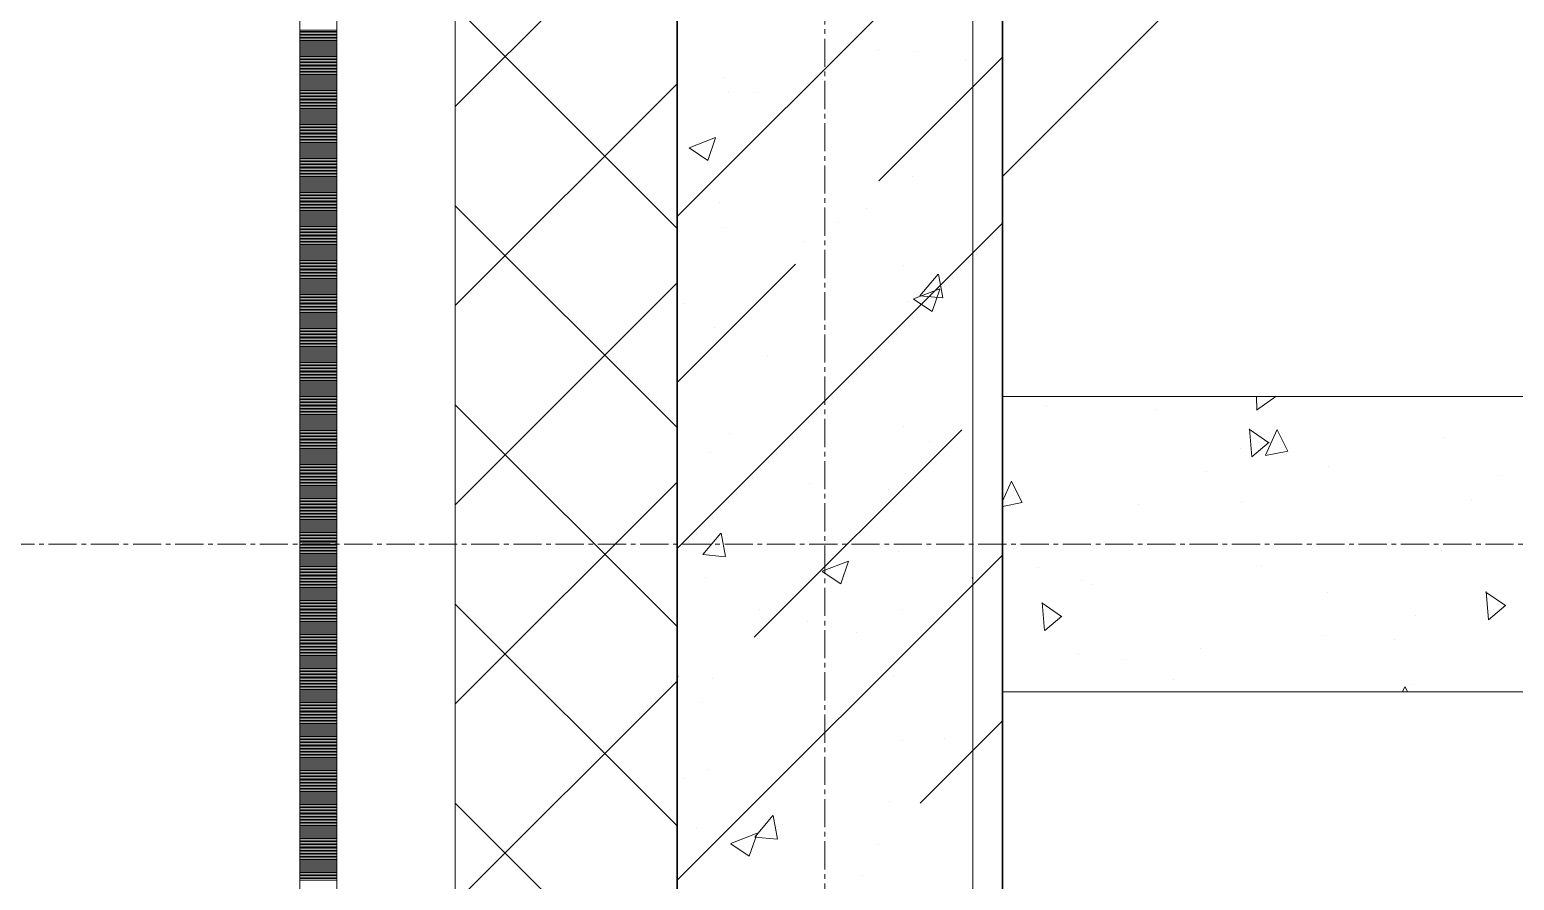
# Model space of a CAD drawing. Header units: millimetres. Extents: x 538266 to 1167394, y 114608 to 637157.
# Drawn here: x 828700 to 829704, y 167486 to 168061 of the extents above; entities that cross this region are included whole.
import ezdxf
from ezdxf.enums import TextEntityAlignment as Align

# ---------------------------------------------------------------- set-up
doc = ezdxf.new("R2010")
doc.units = ezdxf.units.MM
for name, pattern in [('CENTER2', [28.575, 19.05, -3.175, 3.175, -3.175]), ('DASHED', [19.05, 12.7, -6.35]), ('HIDDEN2', [4.7625, 3.175, -1.5875])]:
    doc.linetypes.add(name, pattern=pattern)
doc.layers.get('Defpoints').update_dxf_attribs({"color": 140})
doc.layers.add('АР_Делит', color=120, linetype='Continuous', lineweight=0, plot=False)
for name, color, linetype, lineweight in [('АР_Колонны', 70, 'Continuous', 30), ('АР_Стены ЖБ', 7, 'Continuous', 35), ('АР_Стены ПЕНОблок', 52, 'Continuous', 20), ('АР_Тонкая', 254, 'Continuous', 5), ('АР_Утеплитель', 31, 'Continuous', 0), ('АР_Штриховка', 8, 'Continuous', 0)]:
    doc.layers.add(name, color=color, linetype=linetype, lineweight=lineweight)
doc.layers.add('РД_Оси_100', color=7, linetype='Continuous', lineweight=0, true_color=0x525252)
doc.layers.add('ФВ-5', color=7, linetype='Continuous')
doc.styles.add('style1', font='ARIALN.TTF')

# ---------------------------------------------------------------- blocks, each defined once
blk = doc.blocks.new('2_этаж')
at = {"layer": 'АР_Колонны', "color": 18, "linetype": 'HIDDEN2', "lineweight": 25, "true_color": 0x000000}
for p, q in [((672773.6, 167113.2), (672773.6, 168313.2)), ((672993.6, 168313.2), (672993.6, 167113.2))]:
    blk.add_line(p, q, dxfattribs=at)
at = {"layer": 'АР_Колонны', "color": 18, "linetype": 'Continuous', "lineweight": 15, "true_color": 0x000000}
for p, q in [((672773.6, 168313.2), (672773.6, 167113.2)), ((672773.6, 168313.2), (672773.6, 167113.2)), ((672993.6, 167113.2), (672993.6, 168313.2)), ((672993.6, 167113.2), (672993.6, 168313.2))]:
    blk.add_line(p, q, dxfattribs=at)
at = {"layer": 'АР_Стены ЖБ', "color": 18, "linetype": 'Continuous', "lineweight": 30, "true_color": 0x000000}
for p, q in [((672773.6, 168313.2), (672773.6, 167113.2)), ((672993.6, 167113.2), (672993.6, 168313.2))]:
    blk.add_line(p, q, dxfattribs=at)
at = {"layer": 'АР_Стены ПЕНОблок', "color": 18, "linetype": 'Continuous', "lineweight": 20, "true_color": 0x000000}
for p, q in [((672773.6, 213213.2), (672773.6, 137013.2)), ((672973.6, 137013.2), (672973.6, 213213.2)), ((672993.6, 167813.2), (672993.6, 167613.2)), ((680563.6, 167813.2), (672993.6, 167813.2)), ((672993.6, 167613.2), (680563.6, 167613.2))]:
    blk.add_line(p, q, dxfattribs=at)
at = {"layer": 'АР_Тонкая', "color": 18, "linetype": 'Continuous', "lineweight": 5, "true_color": 0x000000}
for p, q in [((672518.6, 213213.2), (672518.6, 137013.2)), ((672543.6, 213213.2), (672543.6, 137013.2)), ((672543.6, 137013.2), (672543.6, 213213.2)), ((672623.6, 137013.2), (672623.6, 213213.2))]:
    blk.add_line(p, q, dxfattribs=at)
at = {"layer": 'АР_Утеплитель', "color": 18, "linetype": 'Continuous', "lineweight": 0, "true_color": 0x000000}
for p, q in [((672623.6, 213213.2), (672623.6, 137013.2)), ((672773.6, 137013.2), (672773.6, 213213.2))]:
    blk.add_line(p, q, dxfattribs=at)
at = {"layer": 'АР_Штриховка', "color": 18, "linetype": 'Continuous', "lineweight": 0, "true_color": 0x000000}
for p, q in [((672623.6, 168009.3), (672773.6, 168159.3)), ((672773.6, 167926.8), (672623.6, 168076.8)), ((672518.6, 168061), (672543.6, 168061)), ((672518.6, 168060), (672543.6, 168060)), ((672518.6, 168059), (672543.6, 168059)), ((672518.6, 168058), (672543.6, 168058)), ((672518.6, 168057), (672543.6, 168057)), ((672518.6, 168056), (672543.6, 168056)), ((672518.6, 168055), (672543.6, 168055)), ((672518.6, 168054), (672543.6, 168054)), ((672518.6, 168053), (672543.6, 168053)), ((672518.6, 168052), (672543.6, 168052)), ((672518.6, 168051), (672543.6, 168051)), ((672518.6, 168050), (672543.6, 168050)), ((672518.6, 168049), (672543.6, 168049)), ((672518.6, 168048), (672543.6, 168048)), ((672518.6, 168047), (672543.6, 168047)), ((672518.6, 168046), (672543.6, 168046)), ((672518.6, 168045), (672543.6, 168045)), ((672518.6, 168044), (672543.6, 168044)), ((672773.9, 168052.7), (672773.9, 168052.7)), ((672909.5, 168047), (672909.5, 168047)), ((672935.7, 168046.5), (672935.7, 168046.5)), ((672518.6, 168043), (672543.6, 168043)), ((672518.6, 168042), (672543.6, 168042)), ((672518.6, 168041), (672543.6, 168041)), ((672518.6, 168040), (672543.6, 168040)), ((672518.6, 168039), (672543.6, 168039)), ((672518.6, 168038), (672543.6, 168038)), ((672518.6, 168037), (672543.6, 168037)), ((672518.6, 168036), (672543.6, 168036)), ((672518.6, 168035), (672543.6, 168035)), ((672518.6, 168034), (672543.6, 168034)), ((672968.4, 168040.3), (672968.4, 168040.3)), ((672518.6, 168033), (672543.6, 168033)), ((672518.6, 168032), (672543.6, 168032)), ((672518.6, 168031), (672543.6, 168031)), ((672518.6, 168030), (672543.6, 168030)), ((672518.6, 168029), (672543.6, 168029)), ((672518.6, 168028), (672543.6, 168028)), ((672518.6, 168027), (672543.6, 168027)), ((672518.6, 168026), (672543.6, 168026)), ((672518.6, 168025), (672543.6, 168025)), ((672518.6, 168024), (672543.6, 168024)), ((672623.6, 167874.6), (672773.6, 168024.6)), ((672805.2, 168028.6), (672805.2, 168028.6)), ((672872.2, 168027.7), (672872.2, 168027.7)), ((672518.6, 168023), (672543.6, 168023)), ((672518.6, 168022), (672543.6, 168022)), ((672518.6, 168021), (672543.6, 168021)), ((672518.6, 168020), (672543.6, 168020)), ((672518.6, 168019), (672543.6, 168019)), ((672518.6, 168018), (672543.6, 168018)), ((672518.6, 168017), (672543.6, 168017)), ((672518.6, 168016), (672543.6, 168016)), ((672518.6, 168015), (672543.6, 168015)), ((672518.6, 168014), (672543.6, 168014)), ((672808.6, 168019.3), (672808.6, 168019.3)), ((672827.5, 168018.6), (672827.5, 168018.6)), ((672518.6, 168013), (672543.6, 168013)), ((672518.6, 168012), (672543.6, 168012)), ((672518.6, 168011), (672543.6, 168011)), ((672518.6, 168010), (672543.6, 168010)), ((672518.6, 168009), (672543.6, 168009)), ((672518.6, 168008), (672543.6, 168008)), ((672518.6, 168007), (672543.6, 168007)), ((672518.6, 168006), (672543.6, 168006)), ((672518.6, 168005), (672543.6, 168005)), ((672518.6, 168004), (672543.6, 168004)), ((672963.1, 168012.9), (672963.1, 168012.9)), ((672518.6, 168003), (672543.6, 168003)), ((672518.6, 168002), (672543.6, 168002)), ((672518.6, 168001), (672543.6, 168001)), ((672518.6, 168000), (672543.6, 168000)), ((672518.6, 167999), (672543.6, 167999)), ((672518.6, 167998), (672543.6, 167998)), ((672518.6, 167997), (672543.6, 167997)), ((672518.6, 167996), (672543.6, 167996)), ((672518.6, 167995), (672543.6, 167995)), ((672518.6, 167994), (672543.6, 167994)), ((672518.6, 167993), (672543.6, 167993)), ((672518.6, 167992), (672543.6, 167992)), ((672518.6, 167991), (672543.6, 167991)), ((672518.6, 167990), (672543.6, 167990)), ((672518.6, 167989), (672543.6, 167989)), ((672518.6, 167988), (672543.6, 167988)), ((672518.6, 167987), (672543.6, 167987)), ((672518.6, 167986), (672543.6, 167986)), ((672518.6, 167985), (672543.6, 167985)), ((672518.6, 167984), (672543.6, 167984)), ((672781.8, 167981.4), (672799.6, 167988.2)), ((672794.4, 167972.7), (672799.6, 167988.1)), ((672829.7, 167990.6), (672829.7, 167990.6)), ((672518.6, 167983), (672543.6, 167983)), ((672518.6, 167982), (672543.6, 167982)), ((672518.6, 167981), (672543.6, 167981)), ((672518.6, 167980), (672543.6, 167980)), ((672518.6, 167979), (672543.6, 167979)), ((672518.6, 167978), (672543.6, 167978)), ((672518.6, 167977), (672543.6, 167977)), ((672518.6, 167976), (672543.6, 167976)), ((672518.6, 167975), (672543.6, 167975)), ((672518.6, 167974), (672543.6, 167974)), ((672781.8, 167981.3), (672794.4, 167972.7)), ((672518.6, 167973), (672543.6, 167973)), ((672518.6, 167972), (672543.6, 167972)), ((672518.6, 167971), (672543.6, 167971)), ((672518.6, 167970), (672543.6, 167970)), ((672518.6, 167969), (672543.6, 167969)), ((672518.6, 167968), (672543.6, 167968)), ((672518.6, 167967), (672543.6, 167967)), ((672518.6, 167966), (672543.6, 167966)), ((672518.6, 167965), (672543.6, 167965)), ((672518.6, 167964), (672543.6, 167964)), ((672518.6, 167963), (672543.6, 167963)), ((672518.6, 167962), (672543.6, 167962)), ((672518.6, 167961), (672543.6, 167961)), ((672518.6, 167960), (672543.6, 167960)), ((672518.6, 167959), (672543.6, 167959)), ((672518.6, 167958), (672543.6, 167958)), ((672518.6, 167957), (672543.6, 167957)), ((672518.6, 167956), (672543.6, 167956)), ((672518.6, 167955), (672543.6, 167955)), ((672518.6, 167954), (672543.6, 167954)), ((672932.6, 167962), (672932.6, 167962)), ((672518.6, 167953), (672543.6, 167953)), ((672518.6, 167952), (672543.6, 167952)), ((672518.6, 167951), (672543.6, 167951)), ((672518.6, 167950), (672543.6, 167950)), ((672518.6, 167949), (672543.6, 167949)), ((672518.6, 167948), (672543.6, 167948)), ((672518.6, 167947), (672543.6, 167947)), ((672518.6, 167946), (672543.6, 167946)), ((672518.6, 167945), (672543.6, 167945)), ((672518.6, 167944), (672543.6, 167944)), ((672802.2, 167944.1), (672802.2, 167944.1)), ((672518.6, 167943), (672543.6, 167943)), ((672518.6, 167942), (672543.6, 167942)), ((672518.6, 167941), (672543.6, 167941)), ((672518.6, 167940), (672543.6, 167940)), ((672518.6, 167939), (672543.6, 167939)), ((672518.6, 167938), (672543.6, 167938)), ((672518.6, 167937), (672543.6, 167937)), ((672518.6, 167936), (672543.6, 167936)), ((672518.6, 167935), (672543.6, 167935)), ((672518.6, 167934), (672543.6, 167934)), ((672773.6, 167792.1), (672623.6, 167942.1)), ((672901.5, 167940.2), (672901.5, 167940.2)), ((672518.6, 167933), (672543.6, 167933)), ((672518.6, 167932), (672543.6, 167932)), ((672518.6, 167931), (672543.6, 167931)), ((672518.6, 167930), (672543.6, 167930)), ((672518.6, 167929), (672543.6, 167929)), ((672518.6, 167928), (672543.6, 167928)), ((672518.6, 167927), (672543.6, 167927)), ((672518.6, 167926), (672543.6, 167926)), ((672518.6, 167925), (672543.6, 167925)), ((672518.6, 167924), (672543.6, 167924)), ((672805.3, 167927.5), (672805.3, 167927.5)), ((672518.6, 167923), (672543.6, 167923)), ((672518.6, 167922), (672543.6, 167922)), ((672518.6, 167921), (672543.6, 167921)), ((672518.6, 167920), (672543.6, 167920)), ((672518.6, 167919), (672543.6, 167919)), ((672518.6, 167918), (672543.6, 167918)), ((672518.6, 167917), (672543.6, 167917)), ((672518.6, 167916), (672543.6, 167916)), ((672518.6, 167915), (672543.6, 167915)), ((672518.6, 167914), (672543.6, 167914)), ((672859, 167917.9), (672859, 167917.9)), ((672518.6, 167913), (672543.6, 167913)), ((672518.6, 167912), (672543.6, 167912)), ((672518.6, 167911), (672543.6, 167911)), ((672518.6, 167910), (672543.6, 167910)), ((672518.6, 167909), (672543.6, 167909)), ((672518.6, 167908), (672543.6, 167908)), ((672518.6, 167907), (672543.6, 167907)), ((672518.6, 167906), (672543.6, 167906)), ((672518.6, 167905), (672543.6, 167905)), ((672518.6, 167904), (672543.6, 167904)), ((672518.6, 167903), (672543.6, 167903)), ((672518.6, 167902), (672543.6, 167902)), ((672518.6, 167901), (672543.6, 167901)), ((672518.6, 167900), (672543.6, 167900)), ((672518.6, 167899), (672543.6, 167899)), ((672518.6, 167898), (672543.6, 167898)), ((672518.6, 167897), (672543.6, 167897)), ((672518.6, 167896), (672543.6, 167896)), ((672518.6, 167895), (672543.6, 167895)), ((672518.6, 167894), (672543.6, 167894)), ((672926.7, 167901.8), (672926.7, 167901.8)), ((672937.8, 167881.2), (672950.1, 167895.8)), ((672953.2, 167879.9), (672950.3, 167895.8)), ((672518.6, 167893), (672543.6, 167893)), ((672518.6, 167892), (672543.6, 167892)), ((672518.6, 167891), (672543.6, 167891)), ((672518.6, 167890), (672543.6, 167890)), ((672518.6, 167889), (672543.6, 167889)), ((672518.6, 167888), (672543.6, 167888)), ((672518.6, 167887), (672543.6, 167887)), ((672518.6, 167886), (672543.6, 167886)), ((672518.6, 167885), (672543.6, 167885)), ((672518.6, 167884), (672543.6, 167884)), ((672518.6, 167883), (672543.6, 167883)), ((672623.6, 167739.9), (672773.6, 167889.9)), ((672933.4, 167879.1), (672951.2, 167886)), ((672946, 167870.5), (672951.2, 167885.8)), ((672518.6, 167882), (672543.6, 167882)), ((672518.6, 167881), (672543.6, 167881)), ((672518.6, 167880), (672543.6, 167880)), ((672518.6, 167879), (672543.6, 167879)), ((672518.6, 167878), (672543.6, 167878)), ((672518.6, 167877), (672543.6, 167877)), ((672518.6, 167876), (672543.6, 167876)), ((672518.6, 167875), (672543.6, 167875)), ((672518.6, 167874), (672543.6, 167874)), ((672518.6, 167873), (672543.6, 167873)), ((672778.6, 167876.3), (672778.6, 167876.3)), ((672929.5, 167877.4), (672929.5, 167877.4)), ((672933.4, 167879), (672946, 167870.5)), ((672937.8, 167881.2), (672953, 167879.8)), ((672518.6, 167872), (672543.6, 167872)), ((672518.6, 167871), (672543.6, 167871)), ((672518.6, 167870), (672543.6, 167870)), ((672518.6, 167869), (672543.6, 167869)), ((672518.6, 167868), (672543.6, 167868)), ((672518.6, 167867), (672543.6, 167867)), ((672518.6, 167866), (672543.6, 167866)), ((672518.6, 167865), (672543.6, 167865)), ((672518.6, 167864), (672543.6, 167864)), ((672518.6, 167863), (672543.6, 167863)), ((672518.6, 167862), (672543.6, 167862)), ((672518.6, 167861), (672543.6, 167861)), ((672518.6, 167860), (672543.6, 167860)), ((672518.6, 167859), (672543.6, 167859)), ((672518.6, 167858), (672543.6, 167858)), ((672518.6, 167857), (672543.6, 167857)), ((672518.6, 167856), (672543.6, 167856)), ((672518.6, 167855), (672543.6, 167855)), ((672518.6, 167854), (672543.6, 167854)), ((672518.6, 167853), (672543.6, 167853)), ((672799.1, 167859.5), (672799.1, 167859.5)), ((672518.6, 167852), (672543.6, 167852)), ((672518.6, 167851), (672543.6, 167851)), ((672518.6, 167850), (672543.6, 167850)), ((672518.6, 167849), (672543.6, 167849)), ((672518.6, 167848), (672543.6, 167848)), ((672518.6, 167847), (672543.6, 167847)), ((672518.6, 167846), (672543.6, 167846)), ((672518.6, 167845), (672543.6, 167845)), ((672518.6, 167844), (672543.6, 167844)), ((672518.6, 167843), (672543.6, 167843)), ((672518.6, 167842), (672543.6, 167842)), ((672518.6, 167841), (672543.6, 167841)), ((672518.6, 167840), (672543.6, 167840)), ((672518.6, 167839), (672543.6, 167839)), ((672518.6, 167838), (672543.6, 167838)), ((672518.6, 167837), (672543.6, 167837)), ((672518.6, 167836), (672543.6, 167836)), ((672518.6, 167835), (672543.6, 167835)), ((672518.6, 167834), (672543.6, 167834)), ((672518.6, 167833), (672543.6, 167833)), ((672834.7, 167840), (672834.7, 167840)), ((672518.6, 167832), (672543.6, 167832)), ((672518.6, 167831), (672543.6, 167831)), ((672518.6, 167830), (672543.6, 167830)), ((672518.6, 167829), (672543.6, 167829)), ((672518.6, 167828), (672543.6, 167828)), ((672518.6, 167827), (672543.6, 167827)), ((672518.6, 167826), (672543.6, 167826)), ((672518.6, 167825), (672543.6, 167825)), ((672518.6, 167824), (672543.6, 167824)), ((672518.6, 167823), (672543.6, 167823)), ((672518.6, 167822), (672543.6, 167822)), ((672518.6, 167821), (672543.6, 167821)), ((672518.6, 167820), (672543.6, 167820)), ((672518.6, 167819), (672543.6, 167819)), ((672518.6, 167818), (672543.6, 167818)), ((672518.6, 167817), (672543.6, 167817)), ((672518.6, 167816), (672543.6, 167816)), ((672518.6, 167815), (672543.6, 167815)), ((672518.6, 167814), (672543.6, 167814)), ((672518.6, 167813), (672543.6, 167813)), ((672998.7, 167813.2), (672998.7, 167813.2)), ((673165.6, 167803.8), (673165.4, 167813.2)), ((673165.4, 167803.9), (673178.3, 167813.2)), ((672518.6, 167812), (672543.6, 167812)), ((672518.6, 167811), (672543.6, 167811)), ((672518.6, 167810), (672543.6, 167810)), ((672518.6, 167809), (672543.6, 167809)), ((672518.6, 167808), (672543.6, 167808)), ((672518.6, 167807), (672543.6, 167807)), ((672518.6, 167806), (672543.6, 167806)), ((672518.6, 167805), (672543.6, 167805)), ((672518.6, 167804), (672543.6, 167804)), ((672518.6, 167803), (672543.6, 167803)), ((672773.6, 167657.4), (672623.6, 167807.4)), ((673023.1, 167806.9), (673023.1, 167806.9)), ((673097.8, 167804.2), (673097.8, 167804.2)), ((672518.6, 167802), (672543.6, 167802)), ((672518.6, 167801), (672543.6, 167801)), ((672518.6, 167800), (672543.6, 167800)), ((672518.6, 167799), (672543.6, 167799)), ((672518.6, 167798), (672543.6, 167798)), ((672518.6, 167797), (672543.6, 167797)), ((672518.6, 167796), (672543.6, 167796)), ((672518.6, 167795), (672543.6, 167795)), ((672518.6, 167794), (672543.6, 167794)), ((672518.6, 167793), (672543.6, 167793)), ((672926.4, 167792.8), (672926.4, 167792.8)), ((672518.6, 167792), (672543.6, 167792)), ((672518.6, 167791), (672543.6, 167791)), ((672518.6, 167790), (672543.6, 167790)), ((672518.6, 167789), (672543.6, 167789)), ((672518.6, 167788), (672543.6, 167788)), ((672518.6, 167787), (672543.6, 167787)), ((672518.6, 167786), (672543.6, 167786)), ((672518.6, 167785), (672543.6, 167785)), ((672518.6, 167784), (672543.6, 167784)), ((672518.6, 167783), (672543.6, 167783)), ((672809.5, 167788.1), (672809.5, 167788.1)), ((673173.6, 167781.8), (673160.3, 167791)), ((673162.1, 167772.3), (673160.5, 167791.3)), ((673171.4, 167773.4), (673179.2, 167790.8)), ((673186.5, 167776.1), (673179.2, 167790.6)), ((673292.6, 167785.1), (673292.6, 167785.1)), ((672518.6, 167782), (672543.6, 167782)), ((672518.6, 167781), (672543.6, 167781)), ((672518.6, 167780), (672543.6, 167780)), ((672518.6, 167779), (672543.6, 167779)), ((672518.6, 167778), (672543.6, 167778)), ((672518.6, 167777), (672543.6, 167777)), ((672518.6, 167776), (672543.6, 167776)), ((672518.6, 167775), (672543.6, 167775)), ((672518.6, 167774), (672543.6, 167774)), ((672518.6, 167773), (672543.6, 167773)), ((672796, 167775), (672796, 167775)), ((672945.1, 167782.4), (672945.1, 167782.4)), ((673154.2, 167778), (673154.2, 167778)), ((673162.1, 167772.3), (673173.8, 167782.1)), ((673171.5, 167773.2), (673186.5, 167776.1)), ((672518.6, 167772), (672543.6, 167772)), ((672518.6, 167771), (672543.6, 167771)), ((672518.6, 167770), (672543.6, 167770)), ((672518.6, 167769), (672543.6, 167769)), ((672518.6, 167768), (672543.6, 167768)), ((672518.6, 167767), (672543.6, 167767)), ((672518.6, 167766), (672543.6, 167766)), ((672518.6, 167765), (672543.6, 167765)), ((672518.6, 167764), (672543.6, 167764)), ((672518.6, 167763), (672543.6, 167763)), ((673214, 167765.7), (673214, 167765.7)), ((672518.6, 167762), (672543.6, 167762)), ((672518.6, 167761), (672543.6, 167761)), ((672518.6, 167760), (672543.6, 167760)), ((672518.6, 167759), (672543.6, 167759)), ((672518.6, 167758), (672543.6, 167758)), ((672518.6, 167757), (672543.6, 167757)), ((672518.6, 167756), (672543.6, 167756)), ((672518.6, 167755), (672543.6, 167755)), ((672518.6, 167754), (672543.6, 167754)), ((672518.6, 167753), (672543.6, 167753)), ((672623.6, 167605.2), (672773.6, 167755.2)), ((672863.1, 167754), (672863.1, 167754)), ((672928.3, 167760.9), (672928.3, 167760.9)), ((672993.6, 167742.2), (672999.7, 167755.9)), ((673006.9, 167741.3), (672999.7, 167755.7)), ((673131.6, 167762.1), (673131.6, 167762.1)), ((673329.5, 167759.7), (673329.5, 167759.7)), ((672518.6, 167752), (672543.6, 167752)), ((672518.6, 167751), (672543.6, 167751)), ((672518.6, 167750), (672543.6, 167750)), ((672518.6, 167749), (672543.6, 167749)), ((672518.6, 167748), (672543.6, 167748)), ((672518.6, 167747), (672543.6, 167747)), ((672518.6, 167746), (672543.6, 167746)), ((672518.6, 167745), (672543.6, 167745)), ((672518.6, 167744), (672543.6, 167744)), ((672518.6, 167743), (672543.6, 167743)), ((672916.2, 167750.2), (672916.2, 167750.2)), ((673311, 167743.1), (673311, 167743.1)), ((672518.6, 167742), (672543.6, 167742)), ((672518.6, 167741), (672543.6, 167741)), ((672518.6, 167740), (672543.6, 167740)), ((672518.6, 167739), (672543.6, 167739)), ((672518.6, 167738), (672543.6, 167738)), ((672518.6, 167737), (672543.6, 167737)), ((672518.6, 167736), (672543.6, 167736)), ((672518.6, 167735), (672543.6, 167735)), ((672518.6, 167734), (672543.6, 167734)), ((672518.6, 167733), (672543.6, 167733)), ((672993.6, 167738.7), (673006.9, 167741.3)), ((673085.7, 167739.7), (673085.7, 167739.7)), ((673155.4, 167742.2), (673155.4, 167742.2)), ((672518.6, 167732), (672543.6, 167732)), ((672518.6, 167731), (672543.6, 167731)), ((672518.6, 167730), (672543.6, 167730)), ((672518.6, 167729), (672543.6, 167729)), ((672518.6, 167728), (672543.6, 167728)), ((672518.6, 167727), (672543.6, 167727)), ((672518.6, 167726), (672543.6, 167726)), ((672518.6, 167725), (672543.6, 167725)), ((672518.6, 167724), (672543.6, 167724)), ((672518.6, 167723), (672543.6, 167723)), ((672518.6, 167722), (672543.6, 167722)), ((672518.6, 167721), (672543.6, 167721)), ((672518.6, 167720), (672543.6, 167720)), ((672518.6, 167719), (672543.6, 167719)), ((672518.6, 167718), (672543.6, 167718)), ((672518.6, 167717), (672543.6, 167717)), ((672518.6, 167716), (672543.6, 167716)), ((672518.6, 167715), (672543.6, 167715)), ((672518.6, 167714), (672543.6, 167714)), ((672518.6, 167713), (672543.6, 167713)), ((672790.9, 167706.1), (672803.1, 167720.7)), ((672806.3, 167704.8), (672803.3, 167720.7)), ((672518.6, 167712), (672543.6, 167712)), ((672518.6, 167711), (672543.6, 167711)), ((672518.6, 167710), (672543.6, 167710)), ((672518.6, 167709), (672543.6, 167709)), ((672518.6, 167708), (672543.6, 167708)), ((672518.6, 167707), (672543.6, 167707)), ((672518.6, 167706), (672543.6, 167706)), ((672518.6, 167705), (672543.6, 167705)), ((672518.6, 167704), (672543.6, 167704)), ((672518.6, 167703), (672543.6, 167703)), ((672790.9, 167706.1), (672806.1, 167704.7)), ((672923.3, 167708.3), (672923.3, 167708.3)), ((673290.5, 167708.8), (673290.5, 167708.8)), ((672518.6, 167702), (672543.6, 167702)), ((672518.6, 167701), (672543.6, 167701)), ((672518.6, 167700), (672543.6, 167700)), ((672518.6, 167699), (672543.6, 167699)), ((672518.6, 167698), (672543.6, 167698)), ((672518.6, 167697), (672543.6, 167697)), ((672518.6, 167696), (672543.6, 167696)), ((672518.6, 167695), (672543.6, 167695)), ((672518.6, 167694), (672543.6, 167694)), ((672518.6, 167693), (672543.6, 167693)), ((672871.6, 167694.9), (672889.4, 167701.8)), ((672871.6, 167694.8), (672884.2, 167686.3)), ((672884.2, 167686.3), (672889.4, 167701.6)), ((673018, 167697.4), (673018, 167697.4)), ((673168.4, 167698.5), (673168.4, 167698.5)), ((672518.6, 167692), (672543.6, 167692)), ((672518.6, 167691), (672543.6, 167691)), ((672518.6, 167690), (672543.6, 167690)), ((672518.6, 167689), (672543.6, 167689)), ((672518.6, 167688), (672543.6, 167688)), ((672518.6, 167687), (672543.6, 167687)), ((672518.6, 167686), (672543.6, 167686)), ((672518.6, 167685), (672543.6, 167685)), ((672518.6, 167684), (672543.6, 167684)), ((672518.6, 167683), (672543.6, 167683)), ((672792.9, 167690.4), (672792.9, 167690.4)), ((672973.1, 167690.1), (672973.6, 167690.7)), ((672973.1, 167690.1), (672973.6, 167690.1)), ((673046.7, 167688.8), (673046.7, 167688.8)), ((673054.3, 167686.2), (673054.3, 167686.2)), ((672518.6, 167682), (672543.6, 167682)), ((672518.6, 167681), (672543.6, 167681)), ((672518.6, 167680), (672543.6, 167680)), ((672518.6, 167679), (672543.6, 167679)), ((672518.6, 167678), (672543.6, 167678)), ((672518.6, 167677), (672543.6, 167677)), ((672518.6, 167676), (672543.6, 167676)), ((672518.6, 167675), (672543.6, 167675)), ((672518.6, 167674), (672543.6, 167674)), ((672518.6, 167673), (672543.6, 167673)), ((672773.6, 167522.6), (672623.6, 167672.6)), ((673033.5, 167664.3), (673020.2, 167673.5)), ((673022, 167654.8), (673020.4, 167673.7)), ((673213, 167680.2), (673213, 167680.2)), ((673333.7, 167671.7), (673320.3, 167680.8)), ((673322.2, 167662.1), (673320.5, 167681.1)), ((672518.6, 167672), (672543.6, 167672)), ((672518.6, 167671), (672543.6, 167671)), ((672518.6, 167670), (672543.6, 167670)), ((672518.6, 167669), (672543.6, 167669)), ((672518.6, 167668), (672543.6, 167668)), ((672518.6, 167667), (672543.6, 167667)), ((672518.6, 167666), (672543.6, 167666)), ((672518.6, 167665), (672543.6, 167665)), ((672518.6, 167664), (672543.6, 167664)), ((672518.6, 167663), (672543.6, 167663)), ((672829, 167669), (672829, 167669)), ((672925.1, 167669.1), (672925.1, 167669.1)), ((673022.1, 167654.8), (673033.7, 167664.5)), ((673273, 167665), (673273, 167665)), ((673322.2, 167662.1), (673333.8, 167671.9)), ((672518.6, 167662), (672543.6, 167662)), ((672518.6, 167661), (672543.6, 167661)), ((672518.6, 167660), (672543.6, 167660)), ((672518.6, 167659), (672543.6, 167659)), ((672518.6, 167658), (672543.6, 167658)), ((672518.6, 167657), (672543.6, 167657)), ((672518.6, 167656), (672543.6, 167656)), ((672518.6, 167655), (672543.6, 167655)), ((672518.6, 167654), (672543.6, 167654)), ((672518.6, 167653), (672543.6, 167653)), ((672861.5, 167660.7), (672861.5, 167660.7)), ((672894.6, 167653.3), (672894.6, 167653.3)), ((672518.6, 167652), (672543.6, 167652)), ((672518.6, 167651), (672543.6, 167651)), ((672518.6, 167650), (672543.6, 167650)), ((672518.6, 167649), (672543.6, 167649)), ((672518.6, 167648), (672543.6, 167648)), ((672518.6, 167647), (672543.6, 167647)), ((672518.6, 167646), (672543.6, 167646)), ((672518.6, 167645), (672543.6, 167645)), ((672518.6, 167644), (672543.6, 167644)), ((672518.6, 167643), (672543.6, 167643)), ((673127.3, 167642.9), (673127.3, 167642.9)), ((673211, 167651.3), (673211, 167651.3)), ((673258.7, 167648.7), (673258.7, 167648.7)), ((672518.6, 167642), (672543.6, 167642)), ((672518.6, 167641), (672543.6, 167641)), ((672518.6, 167640), (672543.6, 167640)), ((672518.6, 167639), (672543.6, 167639)), ((672518.6, 167638), (672543.6, 167638)), ((672518.6, 167637), (672543.6, 167637)), ((672518.6, 167636), (672543.6, 167636)), ((672518.6, 167635), (672543.6, 167635)), ((672518.6, 167634), (672543.6, 167634)), ((672518.6, 167633), (672543.6, 167633)), ((673044.8, 167639.3), (673044.8, 167639.3)), ((673075.6, 167635.4), (673075.6, 167635.4)), ((672518.6, 167632), (672543.6, 167632)), ((672518.6, 167631), (672543.6, 167631)), ((672518.6, 167630), (672543.6, 167630)), ((672518.6, 167629), (672543.6, 167629)), ((672518.6, 167628), (672543.6, 167628)), ((672518.6, 167627), (672543.6, 167627)), ((672518.6, 167626), (672543.6, 167626)), ((672518.6, 167625), (672543.6, 167625)), ((672518.6, 167624), (672543.6, 167624)), ((672518.6, 167623), (672543.6, 167623)), ((672774.1, 167623.2), (672773.6, 167627.3)), ((672773.6, 167623.2), (672774, 167623.1)), ((672920.2, 167623.7), (672920.2, 167623.7)), ((672518.6, 167622), (672543.6, 167622)), ((672518.6, 167621), (672543.6, 167621)), ((672518.6, 167620), (672543.6, 167620)), ((672518.6, 167619), (672543.6, 167619)), ((672518.6, 167618), (672543.6, 167618)), ((672518.6, 167617), (672543.6, 167617)), ((672518.6, 167616), (672543.6, 167616)), ((672518.6, 167615), (672543.6, 167615)), ((672518.6, 167614), (672543.6, 167614)), ((672518.6, 167613), (672543.6, 167613)), ((672518.6, 167612), (672543.6, 167612)), ((672623.6, 167470.5), (672773.6, 167620.5)), ((673109.3, 167621.6), (673109.3, 167621.6)), ((673264.1, 167613.2), (673265.7, 167616.8)), ((673267.5, 167613.2), (673265.8, 167616.7)), ((673270.6, 167618.2), (673270.6, 167618.2)), ((672518.6, 167611), (672543.6, 167611)), ((672518.6, 167610), (672543.6, 167610)), ((672518.6, 167609), (672543.6, 167609)), ((672518.6, 167608), (672543.6, 167608)), ((672518.6, 167607), (672543.6, 167607)), ((672518.6, 167606), (672543.6, 167606)), ((672518.6, 167605), (672543.6, 167605)), ((672518.6, 167604), (672543.6, 167604)), ((672518.6, 167603), (672543.6, 167603)), ((672518.6, 167602), (672543.6, 167602)), ((672789.8, 167605.9), (672789.8, 167605.9)), ((672518.6, 167601), (672543.6, 167601)), ((672518.6, 167600), (672543.6, 167600)), ((672518.6, 167599), (672543.6, 167599)), ((672518.6, 167598), (672543.6, 167598)), ((672518.6, 167597), (672543.6, 167597)), ((672518.6, 167596), (672543.6, 167596)), ((672518.6, 167595), (672543.6, 167595)), ((672518.6, 167594), (672543.6, 167594)), ((672518.6, 167593), (672543.6, 167593)), ((672518.6, 167592), (672543.6, 167592)), ((672518.6, 167591), (672543.6, 167591)), ((672518.6, 167590), (672543.6, 167590)), ((672518.6, 167589), (672543.6, 167589)), ((672518.6, 167588), (672543.6, 167588)), ((672518.6, 167587), (672543.6, 167587)), ((672518.6, 167586), (672543.6, 167586)), ((672518.6, 167585), (672543.6, 167585)), ((672518.6, 167584), (672543.6, 167584)), ((672518.6, 167583), (672543.6, 167583)), ((672518.6, 167582), (672543.6, 167582)), ((672518.6, 167581), (672543.6, 167581)), ((672518.6, 167580), (672543.6, 167580)), ((672518.6, 167579), (672543.6, 167579)), ((672518.6, 167578), (672543.6, 167578)), ((672518.6, 167577), (672543.6, 167577)), ((672518.6, 167576), (672543.6, 167576)), ((672518.6, 167575), (672543.6, 167575)), ((672518.6, 167574), (672543.6, 167574)), ((672518.6, 167573), (672543.6, 167573)), ((672518.6, 167572), (672543.6, 167572)), ((672926, 167580.1), (672926, 167580.1)), ((672954.5, 167581.6), (672954.5, 167581.6)), ((672518.6, 167571), (672543.6, 167571)), ((672518.6, 167570), (672543.6, 167570)), ((672518.6, 167569), (672543.6, 167569)), ((672518.6, 167568), (672543.6, 167568)), ((672518.6, 167567), (672543.6, 167567)), ((672518.6, 167566), (672543.6, 167566)), ((672518.6, 167565), (672543.6, 167565)), ((672518.6, 167564), (672543.6, 167564)), ((672518.6, 167563), (672543.6, 167563)), ((672518.6, 167562), (672543.6, 167562)), ((672858.3, 167568.9), (672858.3, 167568.9)), ((672518.6, 167561), (672543.6, 167561)), ((672518.6, 167560), (672543.6, 167560)), ((672518.6, 167559), (672543.6, 167559)), ((672518.6, 167558), (672543.6, 167558)), ((672518.6, 167557), (672543.6, 167557)), ((672518.6, 167556), (672543.6, 167556)), ((672518.6, 167555), (672543.6, 167555)), ((672518.6, 167554), (672543.6, 167554)), ((672518.6, 167553), (672543.6, 167553)), ((672518.6, 167552), (672543.6, 167552)), ((672777.9, 167554.7), (672777.9, 167554.7)), ((672794.7, 167560.5), (672794.7, 167560.5)), ((672518.6, 167551), (672543.6, 167551)), ((672518.6, 167550), (672543.6, 167550)), ((672518.6, 167549), (672543.6, 167549)), ((672518.6, 167548), (672543.6, 167548)), ((672518.6, 167547), (672543.6, 167547)), ((672518.6, 167546), (672543.6, 167546)), ((672518.6, 167545), (672543.6, 167545)), ((672518.6, 167544), (672543.6, 167544)), ((672518.6, 167543), (672543.6, 167543)), ((672518.6, 167542), (672543.6, 167542)), ((672518.6, 167541), (672543.6, 167541)), ((672518.6, 167540), (672543.6, 167540)), ((672518.6, 167539), (672543.6, 167539)), ((672518.6, 167538), (672543.6, 167538)), ((672518.6, 167537), (672543.6, 167537)), ((672518.6, 167536), (672543.6, 167536)), ((672518.6, 167535), (672543.6, 167535)), ((672518.6, 167534), (672543.6, 167534)), ((672518.6, 167533), (672543.6, 167533)), ((672518.6, 167532), (672543.6, 167532)), ((672773.6, 167387.9), (672623.6, 167537.9)), ((672917.1, 167539.2), (672917.1, 167539.2)), ((672518.6, 167531), (672543.6, 167531)), ((672518.6, 167530), (672543.6, 167530)), ((672518.6, 167529), (672543.6, 167529)), ((672518.6, 167528), (672543.6, 167528)), ((672518.6, 167527), (672543.6, 167527)), ((672518.6, 167526), (672543.6, 167526)), ((672518.6, 167525), (672543.6, 167525)), ((672518.6, 167524), (672543.6, 167524)), ((672518.6, 167523), (672543.6, 167523)), ((672518.6, 167522), (672543.6, 167522)), ((672826.1, 167515), (672838.4, 167529.6)), ((672841.5, 167513.7), (672838.6, 167529.6)), ((672845.1, 167523.5), (672845.1, 167523.5)), ((672518.6, 167521), (672543.6, 167521)), ((672518.6, 167520), (672543.6, 167520)), ((672518.6, 167519), (672543.6, 167519)), ((672518.6, 167518), (672543.6, 167518)), ((672518.6, 167517), (672543.6, 167517)), ((672518.6, 167516), (672543.6, 167516)), ((672518.6, 167515), (672543.6, 167515)), ((672518.6, 167514), (672543.6, 167514)), ((672518.6, 167513), (672543.6, 167513)), ((672518.6, 167512), (672543.6, 167512)), ((672786.7, 167521.3), (672786.7, 167521.3)), ((672809.8, 167510.8), (672827.6, 167517.6)), ((672822.4, 167502.1), (672827.6, 167517.4)), ((672826.1, 167515), (672841.3, 167513.7)), ((672518.6, 167511), (672543.6, 167511)), ((672518.6, 167510), (672543.6, 167510)), ((672518.6, 167509), (672543.6, 167509)), ((672518.6, 167508), (672543.6, 167508)), ((672518.6, 167507), (672543.6, 167507)), ((672518.6, 167506), (672543.6, 167506)), ((672518.6, 167505), (672543.6, 167505)), ((672518.6, 167504), (672543.6, 167504)), ((672518.6, 167503), (672543.6, 167503)), ((672518.6, 167502), (672543.6, 167502)), ((672809.8, 167510.6), (672822.4, 167502.1)), ((672518.6, 167501), (672543.6, 167501)), ((672518.6, 167500), (672543.6, 167500)), ((672518.6, 167499), (672543.6, 167499)), ((672518.6, 167498), (672543.6, 167498)), ((672518.6, 167497), (672543.6, 167497)), ((672518.6, 167496), (672543.6, 167496)), ((672518.6, 167495), (672543.6, 167495)), ((672518.6, 167494), (672543.6, 167494)), ((672518.6, 167493), (672543.6, 167493)), ((672518.6, 167492), (672543.6, 167492)), ((672518.6, 167491), (672543.6, 167491)), ((672518.6, 167490), (672543.6, 167490)), ((672518.6, 167489), (672543.6, 167489)), ((672518.6, 167488), (672543.6, 167488)), ((672518.6, 167487), (672543.6, 167487)), ((672518.6, 167486), (672543.6, 167486)), ((672898.7, 167489.4), (672898.7, 167489.4))]:
    blk.add_line(p, q, dxfattribs=at)
at = {"layer": 'АР_Штриховка', "color": 18, "linetype": 'Continuous', "lineweight": 5, "true_color": 0x000000}
for p, q in [((672773.6, 167934.8), (672993.6, 168154.8)), ((672909.9, 167958.9), (672993.6, 168042.6)), ((672773.6, 167710.3), (672993.6, 167930.3)), ((672881.8, 167930.8), (672881.8, 167930.8)), ((672773.6, 167822.6), (672853.7, 167902.7)), ((672825.7, 167650.2), (672966, 167790.5)), ((672773.6, 167485.8), (672993.6, 167705.8)), ((672797.6, 167622.1), (672797.6, 167622.1)), ((672937.9, 167537.9), (672993.6, 167593.6)), ((672909.9, 167509.8), (672909.9, 167509.8))]:
    blk.add_line(p, q, dxfattribs=at)
at = {"layer": 'Defpoints', "color": 18, "true_color": 0x000000, "style": 'style1'}
for p in [(677970.6, 219836.4), (678101.2, 211681.4)]:
    blk.add_attdef('АР-ПОМЕЩЕНИЕ:НАИМЕНОВАНИЕ', text='', height=100, dxfattribs=at).set_placement(p, align=Align.MIDDLE)
blk = doc.blocks.new('СОШ_2200_АР_ОСИ_М100_28.05.24')
at = {"layer": 'АР_Делит', "color": 251, "linetype": 'DASHED', "true_color": 0x636466}
blk.add_lwpolyline([(114955, 135155), (114955, -355), (93595.036, -355), (93595.036, 13855), (94145, 13855), (94145, 68320), (66055, 68320), (66055, 13857.73), (83455, 13857.73), (83455, -355), (45245, -355), (45245, 13145), (44695, 13145), (44695, 26755), (45245, 26755), (45245, 68320), (20455, 68320), (20455, 26755), (27955, 26755), (27955, 13145), (-355, 13145), (-355, 100855)], dxfattribs=at)
at = {"layer": 'РД_Оси_100', "color": 251, "linetype": 'CENTER2', "true_color": 0x636466}
for p, q in [((0, -6155), (0, 139938.679)), ((29555, 45300), (-5954.958, 45300))]:
    blk.add_line(p, q, dxfattribs=at)

msp = doc.modelspace()

# ---------------------------------------------------------------- hatches: boundary and pattern name
at = {"layer": 'ФВ-5'}
h = msp.add_hatch(dxfattribs=at)
h.set_pattern_fill('ANSI31', color=3, scale=300)
h.paths.add_polyline_path([(849237.8, 163561), (849237.8, 164465.5, -0.27475), (849124.9, 164655.5, -0.245742), (849217.8, 164833.2), (849217.8, 165213.2), (845769.5, 165213.2, -0.618518), (845382.3, 165213.2), (843647.8, 165213.2), (843647.8, 164913.2), (842747.8, 164913.2), (842747.8, 165213.2), (842667.8, 165213.2), (842667.8, 164793.2), (841647.8, 164793.2), (841647.8, 164713.2), (841647.8, 161813.2), (841647.8, 161313.2), (841647.8, 160413.2), (841647.8, 158613.2), (841647.8, 158389.4, -0.260437), (841750.8, 158205.2, -0.260437), (841647.8, 158020.9), (841647.8, 157055.6, -0.260437), (841750.8, 156871.3, -0.260437), (841647.8, 156687.1), (841647.8, 156333.2), (842017.8, 156333.2), (842017.8, 156113.2), (849237.8, 156113.2), (849237.8, 156880.9, -0.27475), (849124.9, 157071, -0.27475), (849237.8, 157261), (849237.8, 160413.2), (849217.8, 160413.2), (849217.8, 161313.2), (849218.5, 162377, -0.246803), (849124.9, 162555.2, -0.27475), (849237.8, 162745.2), (849237.8, 163180.9, -0.27475), (849124.9, 163371, -0.27475)])
h.paths.add_polyline_path([(845558.6, 161396), (845008.6, 161396, -1), (845008.6, 161996), (845558.6, 161996, -1)], flags=16)
h.paths.add_polyline_path([(842291.6, 157558.9, -1), (841691.6, 157558.9, -1)], flags=16)
h.paths.add_polyline_path([(849124.9, 171855.5, -0.27475), (849237.8, 172045.6), (849237.8, 172480.9, -0.27475), (849124.9, 172671, -0.27475), (849237.8, 172861), (849237.8, 173765.5, -0.27475), (849124.9, 173955.5, -0.27475), (849237.8, 174145.6), (849237.8, 174163.2), (849217.8, 174163.2), (849217.8, 174513.2), (844057.8, 174513.2), (844057.8, 174513.2), (844057.8, 174213.2), (843157.8, 174213.2), (843157.8, 174513.2), (843077.8, 174513.2), (843077.8, 174093.2), (842057.8, 174093.2), (842057.8, 173373.2), (842057.8, 172433.2), (841647.8, 172433.2), (841647.8, 172363.2), (841647.8, 170613.2), (841647.8, 169713.2), (841647.8, 169339.4, -0.260437), (841750.8, 169155.2, -0.260437), (841647.8, 168970.9), (841670.8, 167335.5, -1), (842270.8, 167335.5, -1), (841670.8, 167335.5), (841650.7, 166353.8, -0.256246), (841750.8, 166171.3, -0.105217), (841732, 166083.2), (841867.8, 166083.2), (841867.8, 165413.2), (845385.9, 165413.2, -0.594367), (845765.9, 165413.2), (849217.8, 165413.2), (849217.8, 165913.2), (849218.1, 166193.1, -0.246072), (849124.9, 166371, -0.27475), (849237.8, 166561), (849237.8, 169713.2), (849213.5, 169713.2), (849217.8, 169717.5), (849217.8, 170613.2), (849218.9, 171677.1, -0.247282)])
h.paths.add_polyline_path([(845615.6, 168700.6), (845065.6, 168700.6, -1), (845065.6, 169300.6), (845615.6, 169300.6, -1)], flags=16)
h.paths.add_polyline_path([(836927.8, 171813.2), (836927.8, 172713.2), (836927.8, 172987.1, -0.260437), (836824.9, 173171.3, -0.260437), (836927.8, 173355.6), (836927.8, 175970.9, -0.260437), (836824.9, 176155.2, -0.260437), (836927.8, 176339.4), (836927.8, 176413.2), (836927.8, 176913.2), (833193.3, 176913.2, -0.618518), (832806.2, 176913.2), (829360.5, 176913.2), (829357.8, 176910.6), (829357.8, 176413.2), (829357.7, 176237.4, -0.255873), (829457.6, 176055.2, -0.284268), (829337.8, 175861.6), (829337.8, 172713.2), (829357.8, 172713.2), (829357.8, 171813.2), (829357.2, 170753.9, -0.256632), (829457.6, 170571.3, -0.284268), (829337.8, 170377.8), (829337.8, 169948.7, -0.284268), (829457.6, 169755.2, -0.284268), (829337.8, 169561.6), (829337.8, 168664.9, -0.284268), (829457.6, 168471.3, -0.255743), (829357.8, 168289.1), (829357.8, 167813.2), (832809.7, 167813.2, -0.594367), (833189.8, 167813.2), (834927.8, 167813.2), (834927.8, 168113.2), (835827.8, 168113.2), (835827.8, 167813.2), (835907.8, 167813.2), (835907.8, 168233.2), (836927.8, 168233.2), (836927.8, 168313.2)])
h.paths.add_polyline_path([(832552.1, 172650.6), (832002.1, 172650.6, -1), (832002.1, 173250.6), (832552.1, 173250.6, -1)], flags=16)
h.paths.add_polyline_path([(836927.8, 166670.9, -0.260437), (836824.9, 166855.2, -0.105217), (836843.6, 166943.2), (836707.8, 166943.2), (836707.8, 167613.2), (833193.3, 167613.2, -0.618518), (832806.2, 167613.2), (829357.8, 167613.2), (829357.8, 167113.2), (829357.7, 166937.5, -0.255913), (829457.6, 166755.2, -0.284268), (829337.8, 166561.6), (829337.8, 163413.2), (829357.8, 163413.2), (829357.8, 162513.2), (829357, 161454.1, -0.256955), (829457.6, 161271.3, -0.284268), (829337.8, 161077.8), (829337.8, 160648.7, -0.284268), (829457.6, 160455.2, -0.284268), (829337.8, 160261.6), (829337.8, 159364.9, -0.284268), (829457.6, 159171.3, -0.255743), (829357.8, 158989.1), (829357.8, 158513.2), (832809.7, 158513.3, -0.59466), (833189.8, 158513.3), (834927.8, 158513.4), (834927.8, 158513.4), (834927.8, 158813.4), (835827.8, 158813.4), (835827.8, 158513.4), (835907.8, 158513.4), (835907.8, 158933.4), (836927.8, 158933.4), (836927.8, 159013.2), (836927.8, 159543.2), (836927.8, 161303.2), (836927.8, 161813.2), (836927.8, 162513.2), (836927.8, 163413.2), (836927.8, 163687.1, -0.260437), (836824.9, 163871.3, -0.260437), (836927.8, 164055.6)])
h.paths.add_polyline_path([(832518.2, 163600.5), (831968.2, 163600.5, -1), (831968.2, 164200.5), (832518.2, 164200.5, -1)], flags=16)

# ---------------------------------------------------------------- block references
msp.add_blockref('2_этаж', (156364.3, 0))
at = {"layer": 'РД_Оси_100'}
msp.add_blockref('СОШ_2200_АР_ОСИ_М100_28.05.24', (829237.8, 122413.2), dxfattribs=at)

doc.saveas('drawing.dxf')
